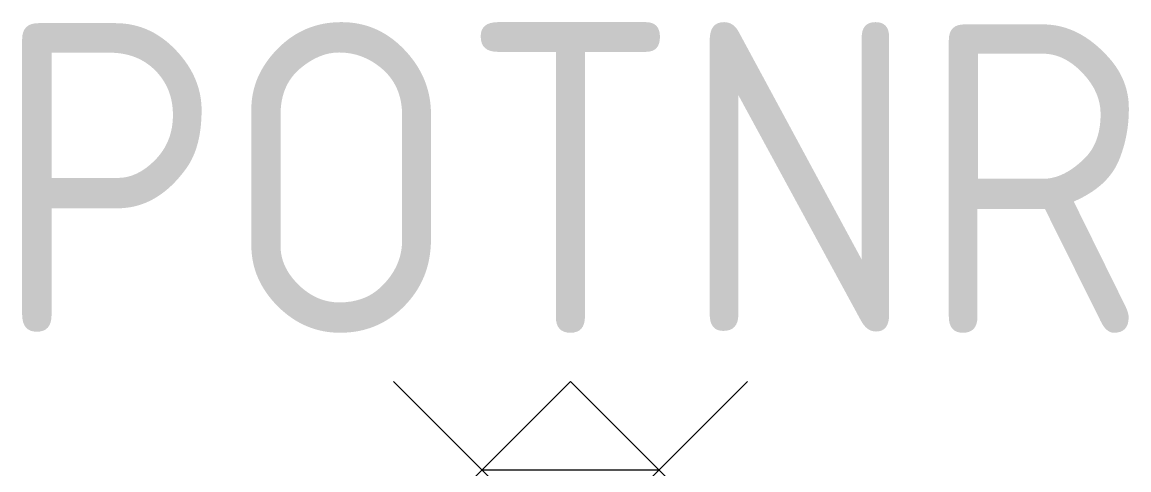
# Model space of a CAD drawing. Extents: x 103.8 to 116.3, y 109 to 114.1.
import ezdxf
from ezdxf.enums import TextEntityAlignment as Align

# ---------------------------------------------------------------- set-up
doc = ezdxf.new("R2010")
doc.units = 0
doc.header["$LTSCALE"] = 0.2
doc.header["$PDMODE"] = 3
doc.header["$PDSIZE"] = -2
doc.layers.get('0').update_dxf_attribs({"linetype": 'CONTINUOUS'})
doc.layers.add('C', color=7, linetype='CONTINUOUS')
doc.layers.add('T3', color=4, linetype='CONTINUOUS')
doc.styles.get("Standard").update_dxf_attribs({"font": 'ISO'})

msp = doc.modelspace()

# ---------------------------------------------------------------- linework, layer by layer
at = {"color": 0, "linetype": 'CONTINUOUS'}
for p, q in [((109, 109), (110, 109)), ((110, 109), (111, 109))]:
    msp.add_line(p, q, dxfattribs=at)
at = {"layer": 'C', "color": 0, "linetype": 'CONTINUOUS'}
for p in [(109, 109), (111, 109)]:
    msp.add_point(p, dxfattribs=at)

# ---------------------------------------------------------------- texts
at = {"layer": 'T3', "color": 0, "linetype": 'CONTINUOUS'}
msp.add_attdef('POTNR', text='   ', height=3.5, dxfattribs=at).set_placement((110, 109.5), align=Align.BOTTOM_CENTER)

doc.saveas('drawing.dxf')
